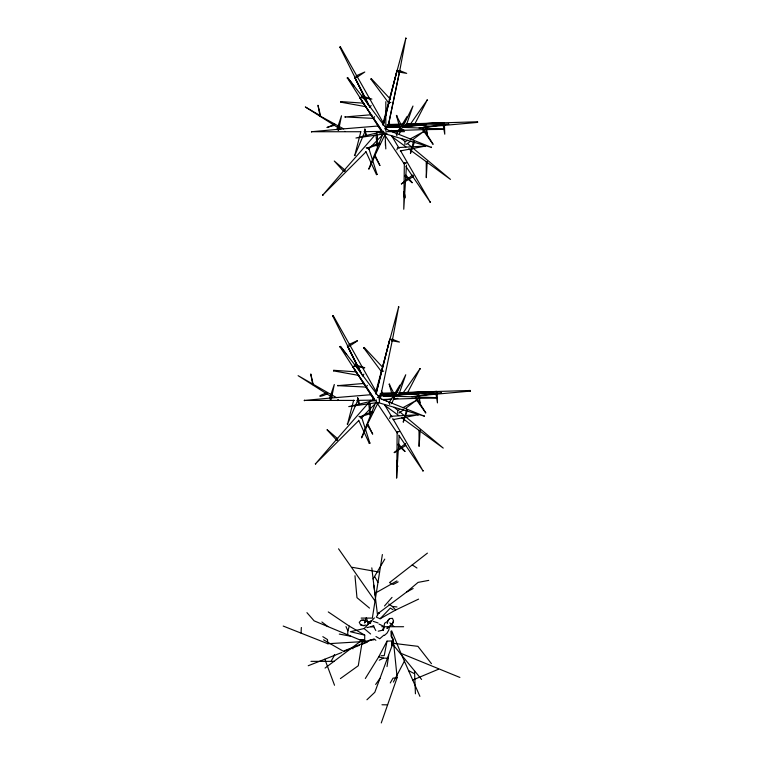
<?xml version="1.0" encoding="UTF-8"?>
<svg xmlns="http://www.w3.org/2000/svg" width="761" height="761" viewBox="0 0 761 761"><rect width="100%" height="100%" fill="white"/><g stroke="black" fill="none" stroke-linecap="round" stroke-linejoin="round"><path stroke-width="1.14" d="M396.757 477.946L397.128 431.753L399.382 431.611M406.488 165.147L403.768 209.256L404.348 163.054L406.602 162.902M420.158 430.469L419.083 446.393L419.026 430.669L420.11 430.089M427.168 162.141L426.303 177.684L426.246 161.969L427.33 161.389M407.316 393.199L420.062 368.609L403.102 392.961L399.62 393.142M414.536 124.49L427.282 99.91L410.322 124.262L405.68 124.5M376.01 401.304L376.467 399.991L348.719 406.621L377.732 402.531M368.676 402.797L370.017 415.221L370.303 403.263L369.446 402.531M376.001 135.211L377.171 146.54L377.523 134.564L376.143 133.822M399.63 411.758L443.244 448.096L401.561 417.637M407.763 143.8L450.464 179.396L408.781 148.937M444.414 124.309L444.766 134.193L443.14 125.013L443.853 124.186M437.195 393.009L437.461 402.911L435.92 393.713L436.633 392.885M410.54 153.361L414.488 141.869M403.32 422.06L407.268 410.569M393.199 640.03L391.658 636.919L391.81 633.028M399.164 436.101L396.519 477.956M301.052 633.123L301.337 627.483M347.615 635.235L347.891 630.821L349.309 626.141L328.267 611.92M370.845 622.279L370.949 620.928M362.74 97.237L362.483 96.209L361.152 96.932L361.751 97.779L371.901 99.092L362.483 96.209M355.52 365.946L355.263 364.909L354.179 365.08M364.624 367.858L354.065 366.184M360.885 131.52L354.693 155.625L365.299 130.797L364.928 129.798M353.665 400.219L347.473 424.324L358.079 399.496L357.708 398.498M396.871 149.841L397.651 147.586L425.437 146.064L400.305 150.935M389.651 418.54L390.431 416.296L418.217 414.774L393.085 419.634M367.677 624.581L367.982 622.393L366.26 617.77L364.462 622.993L365.993 621.414M366.098 135.877L364.785 128.904L366.336 136.01M365.974 135.629L366.621 135.534M357.527 397.661C361.361 406.755 358.07 407.192 357.632 397.68M358.754 404.329L359.401 404.234M357.584 76.262L357.061 77.222L356.015 76.909L356.167 75.843L364.795 72.01L357.061 77.222M350.364 344.961L349.841 345.922L348.795 345.608M396.919 115.52L396.424 115.453L402.579 127.591M389.699 384.219L389.204 384.153L395.359 396.291M387.026 666.579L388.69 655.307M389.394 626.17L388.842 629.918L387.035 633.133L384.467 635.416M338.122 130.531L338.331 129.151M338.578 130.179L341.518 115.777L336.895 129.608L337.751 128.951M330.902 399.23L331.444 398.336M331.358 398.878L334.298 384.486L329.675 398.317L330.531 397.651M327.259 429.775L337.646 438.726L337.408 440.21M372.471 617.266L382.374 554.541M377.523 134.564L377.056 135.087M373.87 639.839L370.198 639.915L366.621 641.361L362.502 639.963L358.279 665.742L340.395 678.593M340.719 129.37L305.323 106.959L320.391 115.71M332.509 397.461L298.103 375.658L336.486 397.613M344.762 131.368L345.218 131.51M337.542 400.067L337.646 400.571L338.36 399.601M399.639 71.258L405.908 38.05L389.185 100.043M380.985 394.474L380.747 395.844L392.296 340.462M392.419 339.958L398.688 306.75L375.592 392.743M412.843 139.672L423.154 131.881L409.96 139.073M405.623 408.372L415.934 400.581L402.74 407.772M394.303 452.681L405.851 445.375M366.926 699.768L374.821 692.272L392.039 645.747L391.839 640.952L387.035 641.143L384.238 655.621L381.052 655.754M340.433 346.407L339.967 346.816L340.433 346.407L346.645 354.531M399.515 71.762L387.967 127.144L399.401 72.4M370.864 79.049L371.425 78.773L370.911 79.125L388.728 103.02L383.23 125.498L397.061 70.335L388.728 103.02L390.897 102.374M364.205 347.473L363.691 347.825L364.205 347.473L382.355 366.973M399.325 133.936L407.154 116.395L396.319 133.974L396.957 135.81M391.611 403.701L399.934 385.095L389.099 402.683L389.737 404.51M387.273 623.611L388.053 620.272L389.67 618.579L392.467 618.341L393.532 620.938L392.828 623.183L391.087 624.667M425.342 126.821L426.217 127.468L426.426 126.611L427.206 134.412L425.342 126.821L426.16 126.221M418.122 395.52L418.56 394.826L419.206 395.311L419.986 403.111L418.122 395.52L418.997 396.177L419.206 395.311M381.803 370.388L376.01 394.208L389.841 339.035L381.508 371.729L383.677 371.073M382.812 124.043L388.576 102.335M410.388 153.303L413.413 141.927L414.26 141.46M403.197 421.946L406.678 410.027M376.467 174.63L377.066 174.374L376.467 174.63L365.87 151.544M369.247 443.33L369.846 443.083L369.247 443.33L358.65 420.243M368.98 169.066L374.926 155.938M374.745 155.853L385.076 134.469L384.724 133.632M361.76 437.765L367.706 424.648M367.249 424.562L367.972 424.353L372.709 434.151L367.249 424.562L377.865 403.168L376.676 402.093M340.462 46.954L339.891 47.211L340.462 46.954L383.363 122.978M333.242 315.653L332.671 315.91L333.242 315.653L376.143 391.677M400.609 150.859L430.307 202.293L412.567 176.286M392.79 418.55L423.087 470.992L398.707 435.14M379.901 165.432L375.192 155.653L374.564 155.786L379.863 165.46M343.867 170.635L322.588 195.273L365.965 151.877M336.647 439.335L315.368 463.972L358.745 420.586M425.827 412.852L416.115 397.594M381.271 722.95L397.137 677.632L393.209 638.983L391.886 641.942L392.039 645.747M393.532 620.938L392.096 624.42L386.854 628.339L388.548 626.893M405.994 126.126L412.976 106.036L402.959 126.469L403.273 127.23M398.774 394.826L405.756 374.745L395.739 395.168L396.053 395.939M371.092 105.437L369.932 107.415L369.342 107.272M363.872 374.136L362.712 376.124M374.593 116.661L373.413 118.374L344.98 116.956L371.729 114.702M367.373 385.361L366.193 387.083L337.76 385.656L364.509 383.401M368.762 168.952L383.087 133.441M361.504 437.689L375.867 402.15M327.125 127.334L334.555 125.346L334.688 124.129L327.154 127.563M326.84 392.733L327.639 393.285C323.805 396.519 313.094 397.917 325.841 393.209M412.272 182.64L405.927 175.116L404.842 176M405.052 451.34L398.336 443.891M407.944 140.186L404.919 141.85L404.9 144.523M423.078 131.862L423.211 132.319M399.715 409.437L397.699 410.55L397.68 413.233M415.858 400.562L415.991 401.018M403.749 191.915C407.658 200.866 402.483 199.363 404.433 191.762M397.623 466.712L396.814 460.357L397.689 466.693M393.399 682.075L404.395 661.138M365.337 678.489L378.702 656.895L387.035 641.143M386.464 133.289L386.949 133.67L382.907 133.061M357.366 340.652L348.947 344.543M403.178 126.069L448.762 124.014L419.035 128.029M395.958 394.769L441.542 392.714L411.815 396.728M390.26 682.94L392.999 678.156L397.137 677.632M331.273 660.871L334.421 655.421M320.01 115.967L317.984 105.265L320.581 115.815L320.01 115.967L343.706 128.913M312.79 384.666L310.764 373.974L313.19 384.457M377.532 615.04L373.09 578.94L384.762 559.126M401.342 183.82L413.071 176.676L413.337 175.296L412.272 175.249L401.456 184.029M405.584 443.787L404.862 444.976M398.621 70.602L398.859 72.038L406.688 73.37L399.183 70.431L400.039 71.153M391.401 339.301L391.649 340.738L399.468 342.07L391.963 339.13M375.649 684.462L379.977 678.355M393.018 397.727L393.237 396.272M364.738 131.539L365.299 130.797M360.98 418.274L361.437 416.571L359.002 416.476M380.005 143.886L379.197 143.372M372.785 412.586L371.977 412.072M414.469 142.336L413.841 142.678L413.413 141.927M407.249 411.045L406.621 411.387L406.193 410.626M411.653 126.136L410.322 124.262L411.653 123.986M419.844 368.657L420.348 369.009M403.473 393.894L403.482 392.486M396.319 133.974L397.461 133.603M389.099 402.683L390.241 402.303M444.738 125.365L443.796 125.888L443.14 125.013M344.647 169.751L374.878 135.173M376.429 133.394L377.979 131.624M337.427 438.45L367.658 403.872M369.218 402.093L370.769 400.324M384.514 605.965L392.02 597.385M444.12 128.951L402.531 127.353M436.909 397.651L377.97 395.682M423.439 129.674L423.335 128.894M433.047 144.152L423.63 129.104M322.949 195.396L322.559 194.902M315.729 464.096L315.339 463.611M448.59 123.834L448.629 124.357M441.37 392.533L441.409 393.057M340.88 102.212L340.995 101.603L340.785 102.183L366.45 106.797M333.66 370.911L333.775 370.303L333.565 370.883L359.23 375.496M428.766 580.377L418.065 582.393L406.555 592.096L378.759 612.966L376.315 617.104L380.1 618.769L390.298 608.106L393.047 609.723M389.67 618.579L387.349 621.48L384.571 623.278L383.287 630.46L384.001 627.131L382.222 630.298L378.255 631.192M306.94 612.653L314.112 620.843L359.905 639.915L364.709 639.915L364.709 635.102L350.355 631.725L364.119 628.538L374.393 617.903M368.419 149.375L382.288 135.163M361.199 418.074L374.25 404.7M365.594 621.1L363.549 620.082L361.199 620.31L359.24 622.308L360.543 624.781L364.129 625.789M384.343 133.965L383.23 132.604L383.687 131.282L355.939 138.017L384.952 133.831M383.905 635.112L379.768 638.764L375.963 636.529M477.556 121.779L477.556 122.397L477.556 121.779L413.28 123.729M470.336 390.479L470.336 391.106L470.336 390.479L406.06 392.429M394.198 452.5L405.052 443.948M427.406 553.123L389.518 582.622L393.275 584.419L398.165 581.88M392.705 340.414L391.649 340.738M325.061 668.091L362.312 639.915M345.142 117.204L345.237 116.585M337.922 385.903L338.017 385.285M406.288 144.314L410.969 140.994M399.068 413.023L403.749 409.703M349.841 345.922L357.499 340.852M398.079 444.529L398.707 443.815M376.353 592.553L396.928 580.909M380.1 618.769L395.634 610.037L418.579 599.126M422.907 128.875L422.46 129.37L432.952 144.2M415.687 397.584L415.24 398.079L425.675 412.89M406.555 592.096L413.147 588.519M406.203 38.411L405.613 38.202M398.983 307.111L398.393 306.902M379.263 660.196L383.43 658.122L387.863 658.217M354.369 155.234L354.978 155.482M347.159 423.944L347.758 424.191M343.763 170.15L345.161 170.493L344.628 171.51L343.591 171.263L334.269 161.018L344.866 170.017M337.532 129.37L311.439 131.739L360.533 131.729M330.312 398.07L304.219 400.438L354.474 400.419M380.053 144.105L366.973 148.319L379.092 142.963M371.758 413.166L359.753 417.018L371.872 411.663M412.728 680.039L438.355 669.29M344.2 650.817L374.07 638.879L375.877 640.296M375.554 390.602L377.475 389.832M350.792 648.743L359.601 645.242M361.798 644.367L367.306 642.189M308.224 665.742L341.898 652.481M343.487 651.616L349.746 649.152M384.438 134.659L385.076 134.469M377.218 403.368L377.865 403.168M384.286 133.565L431.506 147.425L384.59 128.676M378.169 402.588L424.286 416.134L377.37 397.375M367.639 622.06L371.311 621.1M416.219 398.374L393.408 399.116M427.568 100.309L427.064 99.948M366.869 627.635L373.974 625.999L370.645 626.645L374.25 627.045M366.212 147.777L368.657 147.872L377.066 174.374M366.117 625.019L362.74 625.609L360.543 624.781M354.531 366.479L355.102 366.383M391.011 131.33L403.853 129.817M383.791 400.039L390.802 399.211M393.133 398.935L397.803 398.384M425.342 145.941L425.266 146.55M418.122 414.64L418.046 415.249M477.556 122.397L423.183 127.268M470.336 391.106L417.133 395.872M393.808 626.398L389.784 622.879M338.712 129.265L378.712 125.955M331.492 397.974L371.492 394.655M389.984 127.448L399.42 126.735M383.944 396.062L393.38 395.349M389.927 127.468L400.362 126.726M403.844 126.478L425.894 124.918L404.776 126.003M383.867 396.091L393.142 395.435M396.624 395.187L418.674 393.618L397.556 394.712M361.199 620.31L364.966 620.263L370.626 623.544M283.197 626.056L327.848 643.73L366.621 641.361M398.716 124.861L387.111 125.46L402.579 124.728M400.086 126.25L387.187 126.906L388.11 127.239M394.978 393.38L379.891 394.16L391.801 393.599M392.866 394.949L379.967 395.615L380.89 395.948M406.146 124.557L444.148 122.74L410.322 124.262M398.926 393.256L401.304 393.142M404.862 392.971L436.928 391.439L403.102 392.961M311.63 132.081L311.706 131.463M304.41 400.781L304.486 400.162M389.052 130.825L422.64 129.646M381.832 399.525L391.097 399.202M387.159 124.557L402.588 124.062M406.155 123.948L410.902 123.805M381.118 393.218L396.557 392.733M398.935 392.657L403.682 392.505M364.034 131.682L380.367 131.434M356.814 400.381L374.317 400.124M422.907 129.636L444.291 129.37M415.696 398.336L437.071 398.079M386.778 131.643L404.5 131.643M379.558 133.061L386.246 133.061M361.161 618.094L372.605 618.094M381.756 626.722L403.615 626.722M310.964 661.357L333.955 661.357M381.974 704.772L387.615 704.829M359.905 639.915L362.502 639.963M385.19 126.973L400.219 127.306M398.859 72.038L399.458 72.057M413.071 176.676L411.986 175.724M405.204 163.177L404.348 163.054M397.984 431.877L397.128 431.753M340.995 101.603L363.834 103.173M333.775 370.303L356.614 371.872M373.137 621.299L378.074 622.964M388.662 603.968L392.334 606.441L396.957 606.955M391.982 643.159L417.913 646.336L431.468 663.687M402.169 129.789L400.238 129.028M393.884 398.355L394.949 398.488M327.335 394.046L326.745 393.646M347.653 77.708L353.865 85.831L347.263 77.765L381.765 131.9M352.21 567.306L379.577 572.148M419.577 431.04L419.026 430.669M339.292 634.075L350.498 636.186M337.094 438.593L337.646 438.726M378.702 656.895L383.43 658.122M355.263 364.909L364.69 367.706M356.719 75.615L357.28 75.777M431.458 147.111L431.316 147.596M424.238 415.81L424.096 416.305M379.644 401.97L379.349 402.521L379.349 398.907L379.558 400.343M391.677 630.812L400.961 653.357L459.882 677.442M379.016 624.077L383.002 625.98M408.562 670.593L414.127 673.514M323.558 639.82L344.029 651.635M349.309 626.141L364.709 635.102M347.187 78.117L347.748 77.85L361.865 95.972M322.816 636.653L327.487 639.573L327.848 643.73M436.576 394.588L435.92 393.713M412.253 564.919L416.961 568.02M336.828 440.286L327.03 429.879M376.448 402.189L377.123 402.674M391.725 136.438L405.936 146.854M384.505 405.137L398.716 415.554M329.808 398.859L330.293 399.23M321.884 621.984L327.81 626.55M379.216 395.758L380.909 398.06M391.268 130.388L394.017 132.623M401.351 138.588L405.014 141.565M384.971 399.839L386.797 401.323M394.131 407.287L397.794 410.274M369.485 608.096L356.966 597.67L354.968 575.744M364.119 628.538L370.607 633.989M405.432 176.714L412.053 182.754M398.212 445.423L404.833 451.454M352.039 647.858L352.971 648.848M371.425 78.773L390.355 99.12M372.529 399.068L374.269 400.942M392.334 606.441L395.634 610.037M391.944 643.349L421.584 679.44M340.528 346.55L354.645 364.671M398.46 147.51L399.078 148.309M391.24 416.21L391.858 417.009M363.273 97.846L386.997 129.399M356.053 366.545L379.777 398.098M363.691 347.825L381.508 371.729M338.54 548.795L375.021 600.962M381.917 130.863L359.839 97.788L381.927 130.835M384.695 134.925L404.605 164.471M405.927 166.44L411.901 175.306M376.809 402.636L397.385 433.171M339.967 346.816L364.519 385.009M365.775 386.959L374.545 400.6L374.241 398.954M396.529 460.614L397.213 460.462M430.536 201.988L429.965 202.236M423.316 470.688L422.745 470.945M388.624 122.416L390.269 125.051M381.404 391.116L383.049 393.751M391.592 135.667L398.812 147.824M384.971 405.385L391.592 416.524M392.524 339.349L392.819 339.853M374.869 576.876L377.97 582.346M374.222 627.616L375.81 630.527M388.471 102.516L388.728 103.02M368.676 104.752L339.891 47.211M360.914 372.395L332.671 315.91M369.932 107.415L354.578 77.232L368.219 104.942M362.188 375.078L347.358 345.941L360.476 372.576M390.935 631.23L391.221 636.025L392.99 639.62M391.221 636.025L391.658 636.919M345.979 626.569L347.891 630.821M400.961 653.357L419.92 696.353M324.814 659.207L334.526 685.252M361.437 416.571L369.846 443.083M368.657 147.872L368.895 148.69M396.424 115.453L399.982 128.209M389.204 384.153L392.762 396.909M343.477 170.702L343.591 171.263M373.813 585.19L375.316 595.806M371.806 567.858L373.09 578.94M385.047 133.613L385.817 148.937M414.507 670.822L415.43 693.794M385.817 101.689L385.817 131.273M385.427 141.27L385.427 145.437M378.702 612.51L379.492 613.1L378.702 612.51M334.402 655.059L333.936 655.392L334.745 655.402L334.402 655.059M374.041 398.602L352.619 366.488L374.051 398.564"/></g></svg>
